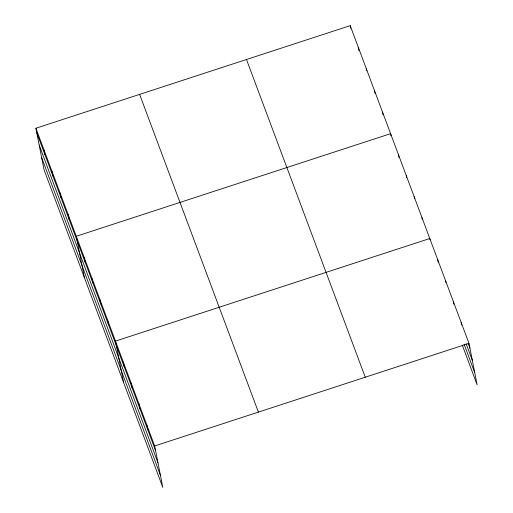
<?xml version="1.0" encoding="UTF-8"?>
<svg xmlns="http://www.w3.org/2000/svg" width="513" height="513" viewBox="0 0 513 513"><rect width="100%" height="100%" fill="white"/><g stroke="black" fill="none" stroke-linecap="round" stroke-linejoin="round"><path stroke-width="0.77" d="M35.891 128.244L154.669 445.964L162.788 487.35L44.009 169.636L35.891 128.244L350.212 25.65L468.991 343.364L477.109 384.756L462.271 345.063M154.669 445.964L468.991 343.364M468.241 343.633L469.921 348.122M466.137 343.736L472.293 360.209M464.098 344.21L474.737 372.669M246.484 59.508L365.262 377.222M139.619 94.392L258.392 412.106M36.827 133.002L155.599 450.722M39.193 145.089L157.972 462.809M41.636 157.549L160.415 475.262M461.149 322.395L461.681 325.114M453.312 301.426L453.845 304.145M445.47 280.457L445.874 282.496M437.634 259.488L438.166 262.207M430.061 239.879L429.791 238.519L115.47 341.113L123.595 382.506M421.955 217.55L422.353 219.59M414.113 196.582L414.517 198.621M406.277 175.613L406.674 177.652M398.434 154.644L398.967 157.363M390.996 135.714L390.598 133.675L76.277 236.269L84.395 277.655M382.518 112.071L383.051 114.79M374.439 90.461L374.977 93.18M366.365 68.857L366.763 70.897M358.286 47.254L358.953 50.652M350.212 25.65L350.745 28.369M146.827 424.988L147.763 429.753M138.991 404.02L139.921 408.784M131.148 383.051L132.085 387.809M123.312 362.082L124.242 366.84M107.634 320.144L108.564 324.902M99.791 299.175L100.728 303.933M91.955 278.206L92.885 282.964M84.113 257.237L85.049 261.996M68.197 214.665L69.133 219.423M60.124 193.061L61.053 197.819M52.044 171.457L52.98 176.215M43.971 149.847L44.9 154.612"/></g></svg>
